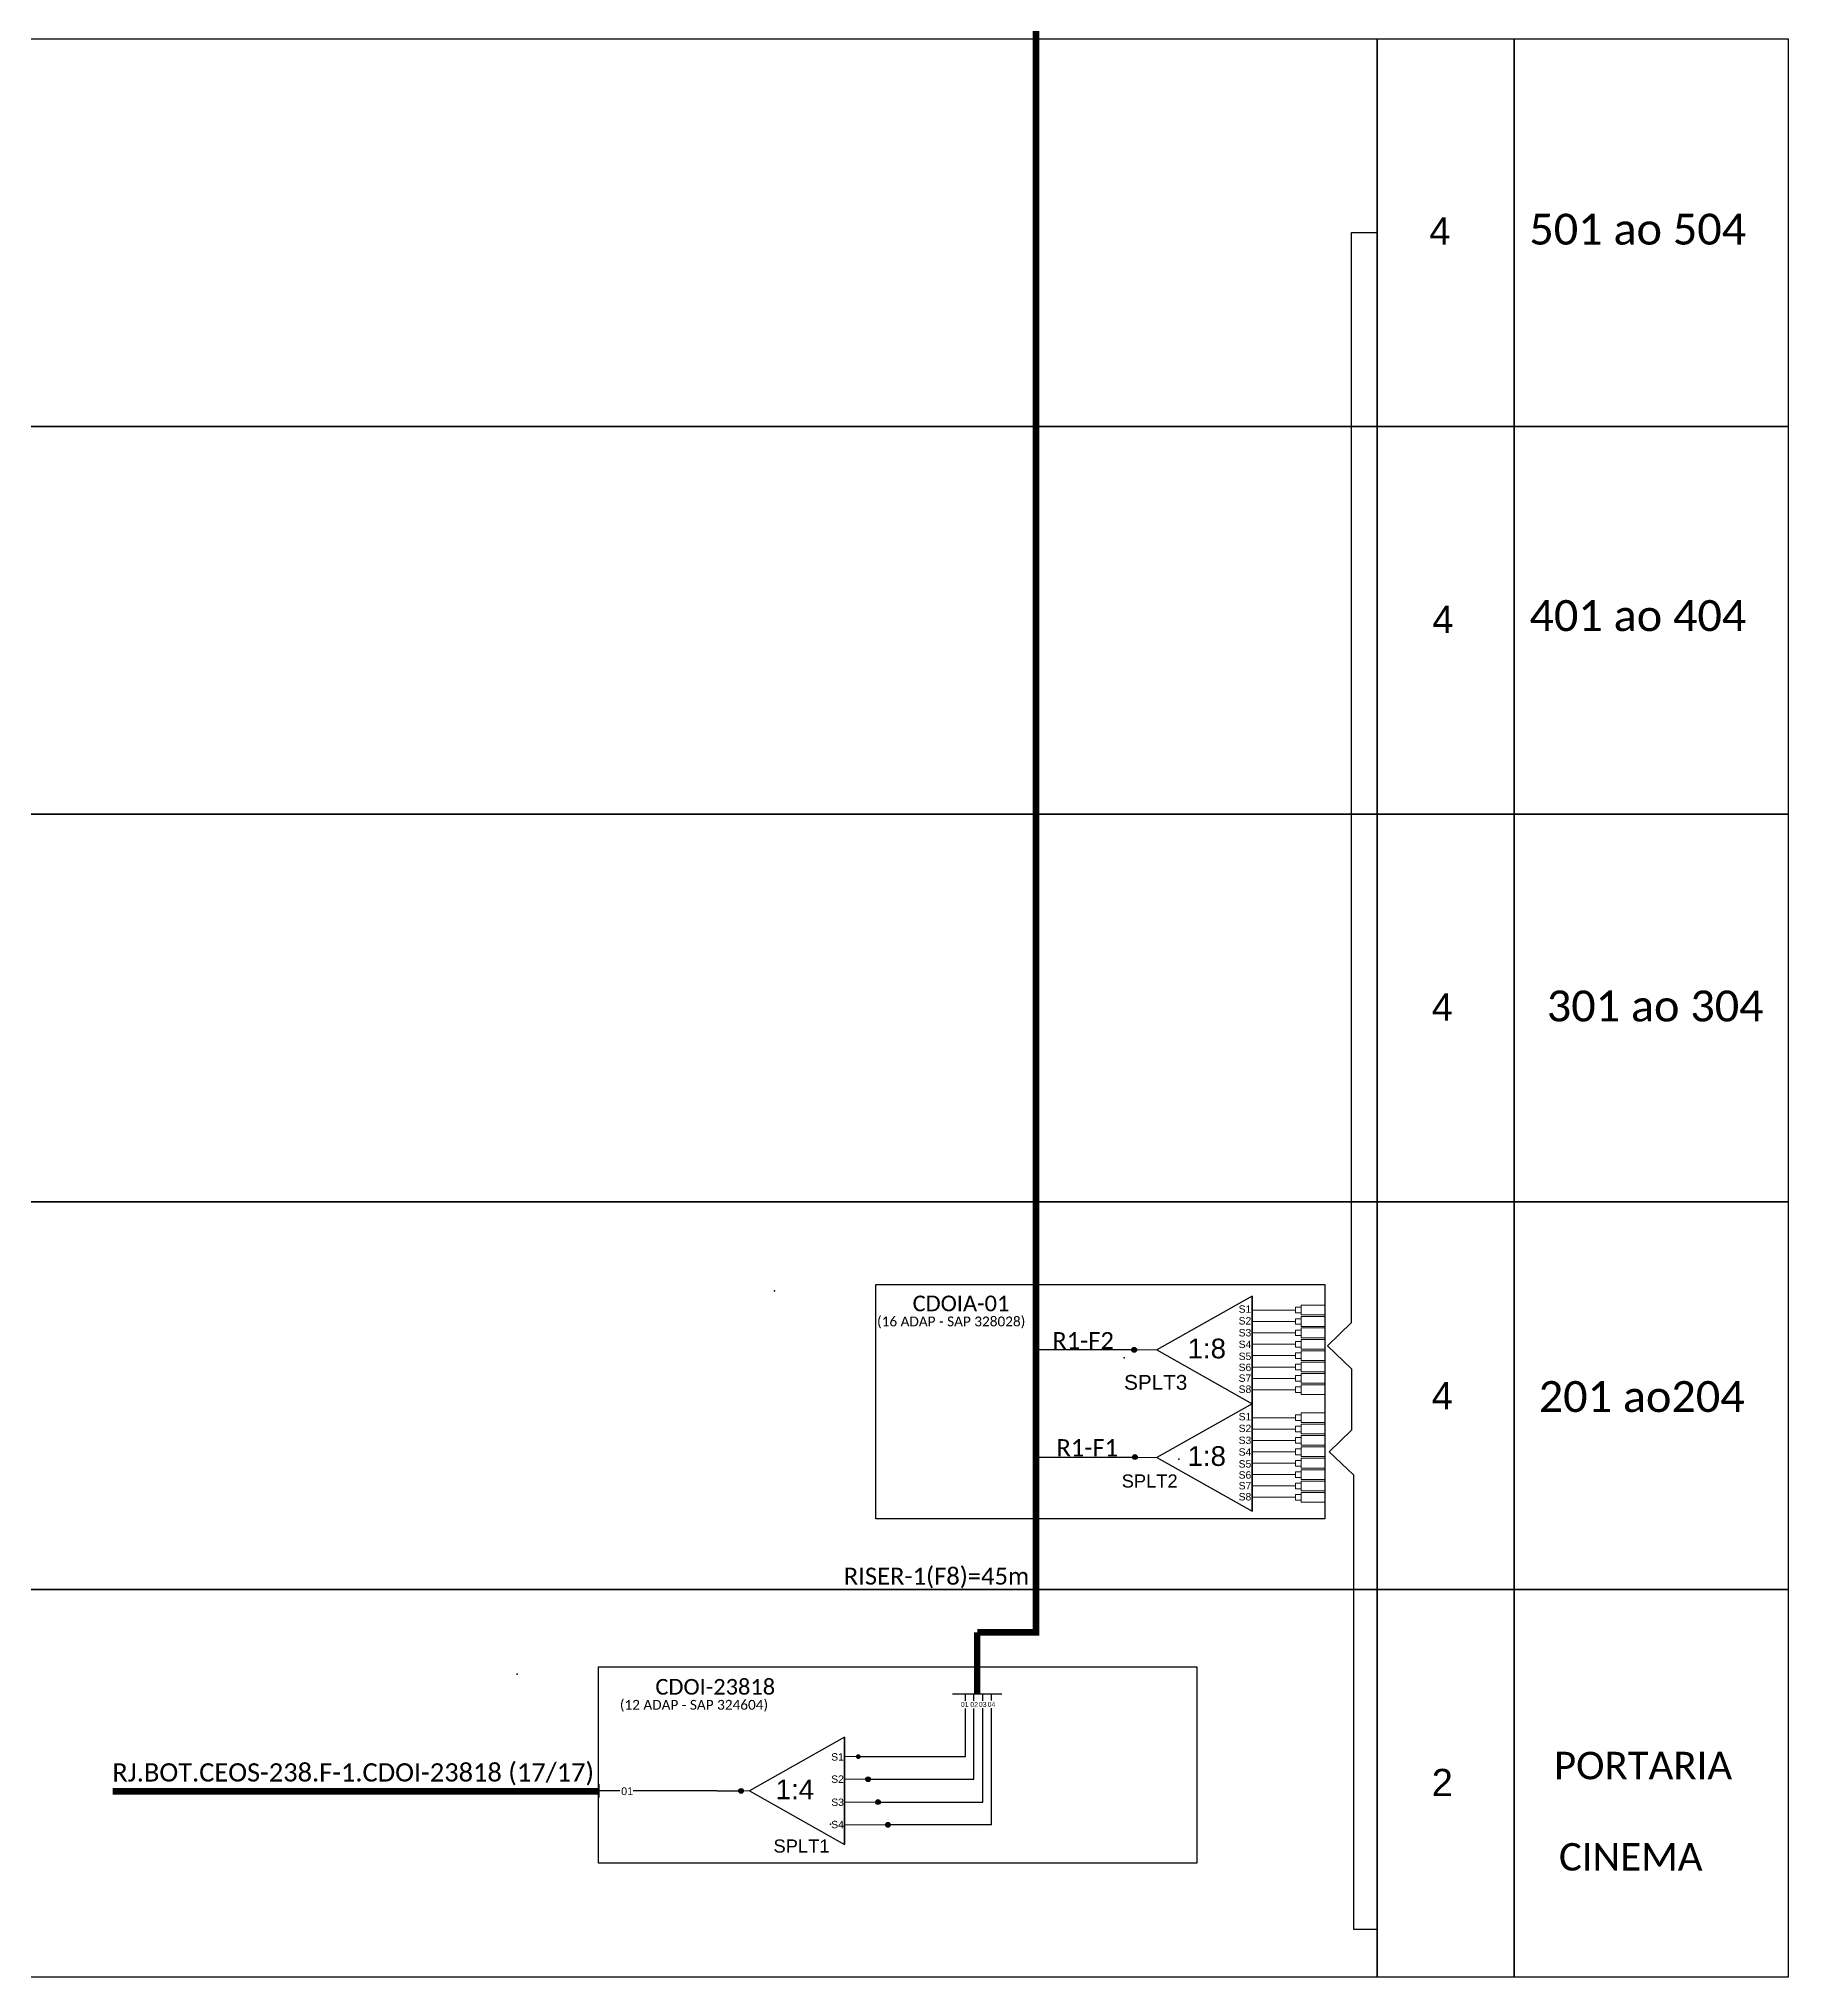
# Model space of a CAD drawing. Header units: metres. Extents: x -369 to 472, y -413 to 181.
# Drawn here: x 309.2 to 411.3, y -41.8 to 71.3 of the extents above; entities that cross this region are included whole.
import ezdxf
from ezdxf.enums import TextEntityAlignment as Align

# ---------------------------------------------------------------- set-up
doc = ezdxf.new("R2010")
doc.units = ezdxf.units.M
doc.styles.add('ARIAL', font='arial.ttf')
doc.styles.add('WMF-Calibri0', font='calibri.ttf')

# ---------------------------------------------------------------- blocks, each defined once
blk = doc.blocks.new('A$C415C251F')
at = {"color": 3}
blk.add_point((0, 0), dxfattribs=at)
blk = doc.blocks.new('LEG_CDOIA8_C-SPLT_ESQ')
at = {"color": 3, "extrusion": (0, 0, -1), "xscale": -1, "zscale": -1}
blk.add_blockref('A$C415C251F', (0, 0), dxfattribs=at)
at = {"color": 1, "style": 'WMF-Calibri0', "flags": 4}
blk.add_attdef('CDO', (21.44, -2.61), '', height=2, dxfattribs=at)
blk.add_attdef('MODELO', text='', height=1.5, dxfattribs=at).set_placement((22.54, -4.54), align=Align.CENTER)
at = {"style": 'ARIAL', "flags": 4}
blk.add_attdef('SPLITAGEM', text='', height=1.5, dxfattribs=at).set_placement((18.61, -12.59), align=Align.CENTER)
blk = doc.blocks.new('SPLT_1-8_SC-APC')
at = {"color": 1}
blk.add_lwpolyline([(-7.37, -2.1), (-17.04, -7.55), (-7.37, -13), (-7.37, -2.1)], dxfattribs=at)
at = {"color": 3, "lineweight": 0}
for points in [[(-2.99, -3.51), (-7.37, -3.51)], [(-2.41, -3.02), (-2.41, -4)], [(-2.41, -3.02), (0, -3.02)], [(-7.37, -4.66), (-2.99, -4.66)], [(-7.37, -5.82), (-2.99, -5.82)], [(-2.41, -4), (0, -4)], [(-2.41, -4.17), (-2.41, -5.16)], [(-2.41, -4.17), (0, -4.17)], [(-2.41, -5.16), (0, -5.16)], [(-2.41, -5.32), (-2.41, -6.31)], [(-2.41, -5.32), (0, -5.32)], [(-7.37, -6.97), (-2.99, -6.97)], [(-2.41, -6.31), (0, -6.31)], [(-2.41, -6.48), (-2.41, -7.46)], [(-2.41, -6.48), (0, -6.48)], [(-2.41, -7.46), (0, -7.46)], [(-2.41, -7.63), (-2.41, -8.62)], [(-2.41, -7.63), (0, -7.63)], [(-7.37, -8.12), (-2.99, -8.12)], [(-7.37, -9.28), (-2.99, -9.28)], [(-2.41, -8.62), (0, -8.62)], [(-2.41, -8.78), (-2.41, -9.77)], [(-2.41, -8.78), (0, -8.78)], [(-2.41, -9.77), (0, -9.77)], [(-7.37, -10.43), (-2.99, -10.43)], [(-7.37, -11.58), (-2.99, -11.58)], [(-2.41, -9.94), (-2.41, -10.92)], [(-2.41, -9.94), (0, -9.94)], [(-2.41, -10.92), (0, -10.92)], [(-2.41, -11.09), (-2.41, -12.08)], [(-2.41, -11.09), (0, -11.09)], [(-2.41, -12.08), (0, -12.08)]]:
    blk.add_lwpolyline(points, dxfattribs=at)
for points in [[(-2.99, -3.22), (-2.41, -3.22), (-2.41, -3.8), (-2.99, -3.8)], [(-2.99, -4.38), (-2.41, -4.38), (-2.41, -4.95), (-2.99, -4.95)], [(-2.99, -5.53), (-2.41, -5.53), (-2.41, -6.1), (-2.99, -6.1)], [(-2.99, -6.68), (-2.41, -6.68), (-2.41, -7.26), (-2.99, -7.26)], [(-2.99, -7.84), (-2.41, -7.84), (-2.41, -8.41), (-2.99, -8.41)], [(-2.99, -8.99), (-2.41, -8.99), (-2.41, -9.56), (-2.99, -9.56)], [(-2.99, -10.14), (-2.41, -10.14), (-2.41, -10.72), (-2.99, -10.72)], [(-2.99, -11.3), (-2.41, -11.3), (-2.41, -11.87), (-2.99, -11.87)]]:
    blk.add_lwpolyline(points, close=True, dxfattribs=at)
at = {"color": 1, "lineweight": 0}
blk.add_lwpolyline([(-17.04, -7.55), (-19.26, -7.55)], dxfattribs=at)
at = {"color": 1, "style": 'ARIAL'}
for s, height, p in [('S1', 0.75, (-8.74, -3.78)), ('S2', 0.75, (-8.74, -4.97)), ('S3', 0.75, (-8.74, -6.18)), ('1:8', 2, (-13.91, -8.4)), ('S4', 0.75, (-8.74, -7.36)), ('S5', 0.75, (-8.74, -8.57)), ('S6', 0.75, (-8.74, -9.69)), ('S7', 0.75, (-8.74, -10.78)), ('S8', 0.75, (-8.74, -11.9))]:
    blk.add_text(s, height=height, dxfattribs=at).set_placement(p)
blk = doc.blocks.new('SPLITTER_')
blk.add_point((0, 0))
at = {"style": 'ARIAL', "flags": 4}
blk.add_attdef('SPLT', (0, -3.26), '', height=1.5, dxfattribs=at)

msp = doc.modelspace()

# ---------------------------------------------------------------- hatches: boundary and pattern name
h = msp.add_hatch(color=3)
h.dxf.hatch_style = 1
h.paths.add_polyline_path([(373.27, -5.19, 1), (373, -5.19, 1)])
h = msp.add_hatch(color=3)
h.dxf.hatch_style = 1
h.paths.add_polyline_path([(373.31, -11.45, 1), (373.03, -11.45, 1)])
h = msp.add_hatch(color=3)
h.dxf.hatch_style = 1
h.paths.add_polyline_path([(357.17, -28.94, 1), (356.89, -28.94, 1)])
h = msp.add_hatch(color=3)
h.dxf.hatch_style = 1
h.paths.add_polyline_path([(357.74, -30.26, 1), (357.46, -30.26, 1)])
h = msp.add_hatch(color=3)
h.dxf.hatch_style = 1
h.paths.add_polyline_path([(350.33, -30.94, 1), (350.05, -30.94, 1)])
h = msp.add_hatch(color=3)
h.dxf.hatch_style = 1
h.paths.add_polyline_path([(358.32, -31.59, 1), (358.04, -31.59, 1)])
h = msp.add_hatch(color=3)
h.dxf.hatch_style = 1
h.paths.add_polyline_path([(358.9, -32.92, 1), (358.62, -32.92, 1)])

# ---------------------------------------------------------------- linework, layer by layer
at = {"color": 5, "const_width": 0.381}
for points in [[(367.4, 107.9), (367.4, -21.68), (363.97, -21.68)], [(363.97, -25.27), (363.97, -21.68)]]:
    msp.add_lwpolyline(points, dxfattribs=at)
for points in [[(209.93, 71.35), (387.3, 71.35), (387.3, 48.71), (209.93, 48.71)], [(209.93, 48.71), (387.3, 48.71), (387.3, 26.08), (209.93, 26.08)], [(209.93, 26.08), (387.3, 26.08), (387.3, 3.45), (233.93, 3.45)], [(233.93, 3.45), (387.3, 3.45), (387.3, -19.18), (233.93, -19.18)], [(233.93, -19.18), (387.3, -19.18), (387.3, -41.82), (233.93, -41.82)]]:
    msp.add_lwpolyline(points)
for points in [[(387.3, 71.35), (395.3, 71.35), (395.3, 48.71), (387.3, 48.71)], [(395.3, 71.35), (411.3, 71.35), (411.3, 48.71), (395.3, 48.71)], [(387.3, 48.71), (395.3, 48.71), (395.3, 26.08), (387.3, 26.08)], [(395.3, 48.71), (411.3, 48.71), (411.3, 26.08), (395.3, 26.08)], [(387.3, 26.08), (395.3, 26.08), (395.3, 3.45), (387.3, 3.45)], [(395.3, 26.08), (411.3, 26.08), (411.3, 3.45), (395.3, 3.45)], [(387.3, 3.45), (395.3, 3.45), (395.3, -19.18), (387.3, -19.18)], [(395.3, 3.45), (411.3, 3.45), (411.3, -19.18), (395.3, -19.18)], [(387.3, -19.18), (395.3, -19.18), (395.3, -41.82), (387.3, -41.82)], [(395.3, -19.18), (411.3, -19.18), (411.3, -41.82), (395.3, -41.82)]]:
    msp.add_lwpolyline(points, close=True)
at = {"color": 3}
for points in [[(385.82, -3.6), (385.82, 60.03), (387.3, 60.03)], [(385.82, -3.6), (384.41, -4.95), (385.82, -6.31), (385.82, -9.88)], [(385.82, -9.88), (384.51, -11.14), (385.93, -12.49), (385.93, -13.54)], [(385.93, -13.54), (385.93, -39.01), (387.3, -39.01)], [(343.11, -30.94), (341.86, -30.94)], [(348.79, -30.94), (343.89, -30.94)], [(348.79, -30.94), (350.19, -30.94)]]:
    msp.add_lwpolyline(points, dxfattribs=at)
at = {"color": 1}
msp.add_lwpolyline([(384.26, -15.05), (358.05, -15.05), (358.05, -1.38), (384.26, -1.38)], close=True, dxfattribs=at)
for points in [[(380.02, -2.06), (380.02, -8.34)], [(380.02, -8.34), (380.02, -14.61)], [(376.79, -35.16), (341.86, -35.16), (341.86, -23.69), (376.79, -23.69)], [(376.79, -23.69), (376.79, -35.16)], [(356.23, -27.8), (350.67, -30.94), (356.23, -34.07), (356.23, -27.8)], [(356.23, -27.8), (356.23, -34.07)], [(356.23, -27.8), (356.23, -34.07)], [(356.23, -34.07), (356.23, -27.8)], [(341.89, -30.55), (341.89, -31.32)]]:
    msp.add_lwpolyline(points, dxfattribs=at)
at = {"color": 5}
for points in [[(373, -5.19), (367.4, -5.2)], [(373.17, -11.47), (367.4, -11.47)], [(362.52, -25.27), (365.41, -25.27)], [(363.28, -25.68), (363.28, -25.29)], [(363.78, -25.68), (363.78, -25.29)], [(364.29, -25.68), (364.29, -25.29)], [(364.8, -25.67), (364.8, -25.29)], [(363.28, -28.94), (363.28, -26.12)], [(363.78, -30.26), (363.78, -26.12)], [(364.29, -28.74), (364.29, -26.11)], [(364.8, -32.92), (364.8, -26.11)], [(356.99, -28.94), (363.28, -28.94)], [(358.18, -31.59), (364.29, -31.59), (364.29, -28.74)], [(357.6, -30.26), (363.78, -30.26)], [(364.8, -32.92), (358.62, -32.92)]]:
    msp.add_lwpolyline(points, dxfattribs=at)
at = {"color": 7, "lineweight": 0}
for points in [[(356.23, -28.94), (356.99, -28.94)], [(356.23, -30.26), (357.6, -30.26)], [(356.23, -31.59), (358.18, -31.59)], [(356.23, -32.92), (358.76, -32.92)]]:
    msp.add_lwpolyline(points, dxfattribs=at)
at = {"color": 1, "const_width": 0.381}
msp.add_lwpolyline([(313.52, -30.97), (341.86, -30.97)], dxfattribs=at)
at = {"color": 1, "lineweight": 0}
msp.add_lwpolyline([(350.67, -30.94), (350.19, -30.94)], dxfattribs=at)
at = {"color": 3}
for centre in [(373.13, -5.19), (373.17, -11.45), (357.6, -30.26), (350.19, -30.94), (358.18, -31.59), (358.76, -32.92)]:
    msp.add_circle(centre, 0.139, dxfattribs=at)

# ---------------------------------------------------------------- block references
ref = msp.add_blockref('LEG_CDOIA8_C-SPLT_ESQ', (352.14, -1.75), dxfattribs=dict(at, xscale=0.4572287999999999, yscale=0.4572287999999999, zscale=0.4572287999999999))
ref.add_attrib('CDO', 'CDOIA-01', (360.2, -2.94), dxfattribs={"color": 1, "height": 0.914, "style": 'WMF-Calibri0'})
ref.add_attrib('MODELO', '(16 ADAP - SAP 328028)', dxfattribs={"color": 1, "height": 0.5715, "style": 'WMF-Calibri0'}).set_placement((362.45, -3.82), align=Align.CENTER)
at = {"color": 1, "xscale": 0.5760000000001284, "yscale": 0.5760000000001284, "zscale": 0.5760000000001284}
for p in [(384.26, -0.85), (384.26, -7.13)]:
    msp.add_blockref('SPLT_1-8_SC-APC', p, dxfattribs=at)
ref = msp.add_blockref('SPLITTER_', (372.54, -5.65), dxfattribs=dict(xscale=0.5760000000001186, yscale=0.5760000000001186, zscale=0.5760000000001184))
ref.add_attrib('SPLT', 'SPLT3', (372.54, -7.52), dxfattribs={"height": 0.864, "style": 'ARIAL'})
ref = msp.add_blockref('SPLITTER_', (375.73, -11.57), dxfattribs=dict(xscale=-0.5098316190055554, yscale=0.5098316190055554, zscale=0.5098316190055556))
ref.add_attrib('SPLT', 'SPLT2', (372.4, -13.23), dxfattribs={"height": 0.765, "style": 'ARIAL'})
at = {"color": 3}
ref = msp.add_blockref('LEG_CDOIA8_C-SPLT_ESQ', (337.13, -24.13), dxfattribs=dict(at, xscale=0.4572287999999999, yscale=0.4572287999999999, zscale=0.4572287999999999))
ref.add_attrib('CDO', 'CDOI-23818', (345.19, -25.32), dxfattribs={"color": 1, "height": 0.914, "style": 'WMF-Calibri0'})
ref.add_attrib('MODELO', '(12 ADAP - SAP 324604)', dxfattribs={"color": 1, "height": 0.5715, "style": 'WMF-Calibri0'}).set_placement((347.44, -26.2), align=Align.CENTER)
ref = msp.add_blockref('SPLITTER_', (355.41, -32.88), dxfattribs=dict(xscale=-0.5098316190055556, yscale=0.5098316190055556, zscale=0.5098316190055556))
ref.add_attrib('SPLT', 'SPLT1', (352.08, -34.54), dxfattribs={"height": 0.765, "style": 'ARIAL'})

# ---------------------------------------------------------------- texts
at = {"style": 'WMF-Calibri0'}
for s, height, p in [('501 ao 504', 1.804, (396.19, 59.33)), ('401 ao 404', 1.804, (396.2, 36.77)), ('301 ao 304', 1.804, (397.21, 13.98)), ('201 ao204', 1.804, (396.74, -8.82)), ('PORTARIA', 1.603, (397.63, -30.26)), ('CINEMA', 1.603, (397.92, -35.59))]:
    msp.add_text(s, height=height, dxfattribs=at).set_placement(p)
at = {"color": 5, "style": 'WMF-Calibri0'}
for s, height, p in [('R1-F2', 0.994, (368.35, -5.15)), ('R1-F1', 0.994, (368.59, -11.4)), ('RISER-1(F8)=45m', 0.9945, (356.18, -18.9))]:
    msp.add_text(s, height=height, dxfattribs=at).set_placement(p)
at = {"style": 'ARIAL'}
for s, height, p in [('01', 0.288, (363.24, -25.89)), ('02', 0.288, (363.79, -25.9)), ('03', 0.288, (364.29, -25.89)), ('04', 0.288, (364.8, -25.89)), ('01', 0.45, (343.54, -30.96))]:
    msp.add_text(s, height=height, dxfattribs=at).set_placement(p, align=Align.MIDDLE_CENTER)
at = {"color": 1, "style": 'WMF-Calibri0'}
msp.add_text('RJ.BOT.CEOS-238.F-1.CDOI-23818 (17/17)', height=1.0639, dxfattribs=at).set_placement((327.55, -29.86, 2.22), align=Align.MIDDLE_CENTER)
at = {"color": 1, "style": 'ARIAL'}
for s, height, p in [('S1', 0.432, (355.45, -29.17)), ('1:4', 1.152, (352.21, -31.43)), ('S2', 0.432, (355.45, -30.47)), ('S3', 0.432, (355.45, -31.82)), ('S4', 0.432, (355.45, -33.12))]:
    msp.add_text(s, height=height, dxfattribs=at).set_placement(p)
at = {"style": 'ARIAL', "flags": 12}
for tag, text, p in [('4', 'XX', (390.97, 60.13)), ('4', 'XX', (391.15, 37.45)), ('4', 'XX', (391.11, 14.82)), ('4', '3', (391.11, -7.87)), ('2', 'XX', (391.11, -30.45))]:
    msp.add_attdef(tag, text=text, height=1.59, dxfattribs=at).set_placement(p, align=Align.MIDDLE_CENTER)

doc.saveas('drawing.dxf')
